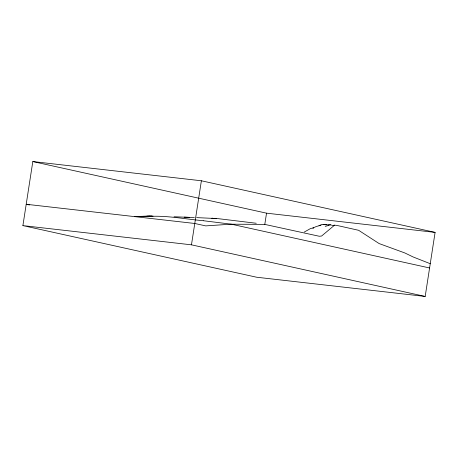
<?xml version="1.0" encoding="UTF-8"?>
<svg xmlns="http://www.w3.org/2000/svg" width="458" height="458" viewBox="0 0 458 458"><rect width="100%" height="100%" fill="white"/><g stroke="black" fill="none" stroke-linecap="round" stroke-linejoin="round"><path stroke-width="0.69" d="M22.9 225.611L32.816 161.559L201.383 180.778L435.1 232.389L425.184 296.44L256.617 277.222L22.9 225.611L191.467 244.83L425.184 296.44M191.467 244.83L201.383 180.778M264.787 224.431L266.533 213.17L32.816 161.559M430.251 263.705L413.219 256.995L404.809 252.942L379.15 243.582L358.631 230.3L336.785 225.399L334.558 225.17L321.602 236.025L319.3 236.259L264.655 224.374L230.809 224.197L205.705 225.891L194.776 223.481L26.203 204.262L27.303 204.503M304.307 232.046L310.57 228.519L313.53 227.878L312.911 228.055L315.991 226.63L320.76 225.244M325.197 226.378L328.541 225.468M320.984 225.244L318.991 225.72L322.054 224.38L326.417 224.683M323.13 224.701L324.31 224.443M331.621 225.645L334.558 225.17M328.26 225.067L331.168 224.758M142.18 216.319L137.068 216.439L139.936 216.371M142.804 216.308L153.064 216.084M134.795 216.485L150.195 216.136M149.846 216.399C167.37 215.432 185.667 219.164 203.323 220.722M326.56 224.746L324.865 224.695L330.55 224.924M194.369 217.544L174.023 216.76M189.303 217.355L184.213 217.155M196.625 217.624L217.544 218.586L256.251 223.258M216.291 218.684L211.882 218.22L216.222 218.672M266.533 213.17L435.1 232.389M203.438 220.733L231.342 224.191L429.593 267.97M28.396 204.743L29.478 204.984M151.861 216.165L146.726 216.25L151.861 216.165"/></g></svg>
